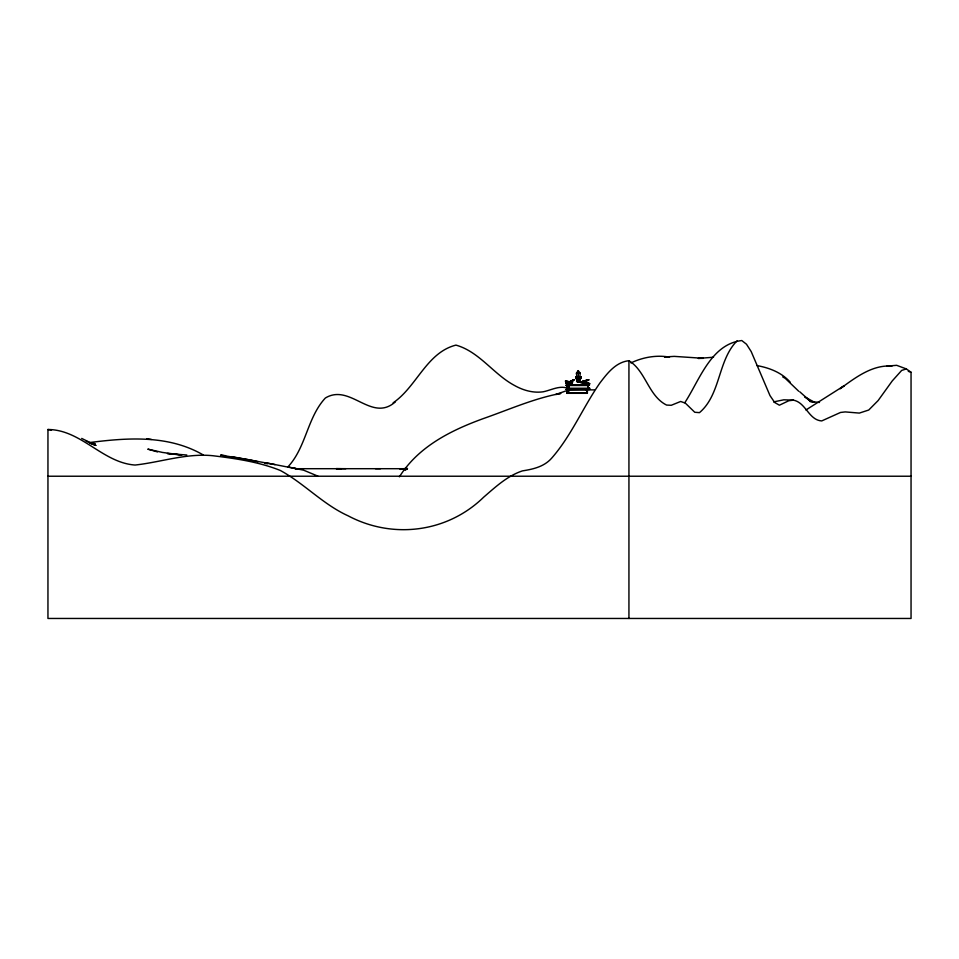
<?xml version="1.0" encoding="UTF-8"?>
<svg xmlns="http://www.w3.org/2000/svg" width="959" height="959" viewBox="0 0 959 959"><rect width="100%" height="100%" fill="white"/><g stroke="black" fill="none" stroke-linecap="round" stroke-linejoin="round"><path stroke-width="1.44" d="M578.325 370.642L578.253 381.694L575.664 378.17L576.119 376.707L577.414 377.534L578.685 381.382L576.611 381.382L577.977 377.534L579.5 376.779L579.739 378.158L577.498 381.682L576.611 381.382M579.704 379.452L579.668 380.1C575.34 383.936 581.502 378.565 578.864 379.668L578.157 381.49M585.062 383.9L585.793 383.66L585.062 383.9A31.983 26.384 88.9 0 0 580.531 382.485L579.668 382.018A12.107 2.721 45.6 0 1 579.967 381.778A10.609 2.386 45.6 0 1 580.159 381.718L580.291 381.706A41.189 33.985 88.9 0 1 585.913 383.576L585.877 383.6M580.243 373.195L579.296 381.694L577.39 381.694L576.443 373.195L578.133 370.642L580.243 373.195L576.443 373.195M569.982 382.197A24.071 21.158 66.2 0 1 573.17 380.747L574.033 379.812A9.099 4.268 -50.4 0 0 573.542 380.004A31.911 28.039 66.2 0 0 568.555 382.401A10.034 4.495 -0.2 0 0 567.728 382.797L569.047 382.701M580.531 382.485L580.291 381.706M577.953 378.721L577.498 381.682L579.572 377.534L581.142 376.779L581.094 378.158L578.289 381.682L577.534 381.382M579.308 376.707L577.09 381.694M569.035 382.269A24.071 23.963 -58.6 0 0 566.661 381.898L565.522 381.131A10.034 2.469 44.8 0 1 566.038 381.262A31.911 31.755 -58.6 0 1 572.175 382.533A9.099 2.709 -21.7 0 1 572.451 382.629L571.564 383.097A31.983 28.89 86.9 0 0 566.577 383.54L566.002 383.24M578.205 378.817L577.534 381.598M684.798 402.708C699.638 380.04 710.955 344.113 741.786 340.541L746.486 344.233L751.185 351.545L769.993 395.599L774.692 402.492L779.403 405.201L788.801 400.73L793.501 400.167C805.98 402.624 808.689 420.042 821.719 420.929L840.528 412.454L845.227 411.914L859.324 413.089L868.734 410.032L878.132 400.55L892.242 380.939L901.652 370.438L906.351 368.927L911.05 372.26L911.05 618.459L47.95 618.459L47.95 429.5C81.227 429.632 102.565 462.777 135.099 465.043C160.896 462.202 186.238 453.116 212.562 455.693C235.458 458.486 258.882 461.854 280.34 470.473C304.315 483.528 323.099 504.482 348.129 515.822C392.746 539.485 447.409 532.581 483.696 497.158C495.503 486.968 507.323 475.892 522.427 470.881C533.084 469.215 543.957 466.769 551.473 458.39C571.336 435.818 582.844 407.563 599.89 383.013C607.347 373.255 615.786 362.13 628.936 360.704C645.827 371.001 648.332 395.935 666.553 405.058L671.252 405.285L680.662 401.473L685.361 403.14L694.76 412.262L699.471 412.646C720.868 394.569 717.692 360.272 737.075 340.841M578.697 380.435L580.123 378.086M578.792 377.534L579.739 378.158L577.977 377.534L579.392 376.707M579.044 380.519C583.659 373.327 579.5 380.124 579.835 377.534M399.412 476.815C418.484 446.474 451.078 430.267 483.648 418.472C509.181 409.553 534.211 398.321 560.823 393.406L555.848 394.485L565.534 391.056M588.275 380.004A9.698 2.338 -47.7 0 0 587.819 380.208L588.79 379.848A10.034 2.409 -47.7 0 0 588.275 380.004A31.911 31.743 51.8 0 0 582.221 381.586A10.297 3.141 18.8 0 1 582.916 381.382L583.036 381.37A31.024 30.868 51.8 0 1 588.934 379.836L588.934 379.824M287.748 467.069C306.137 447.673 307.156 417.549 325.365 398.009C350.323 382.929 371.469 423.075 395.42 401.809M571.564 383.097L572.295 382.593A42.388 38.3 86.9 0 0 565.774 383.109L566.565 383.516M567.38 383.037L567.476 382.941A31.024 27.26 66.2 0 1 572.343 380.627L572.487 380.531A10.297 4.831 -50.4 0 1 573.542 380.004M393.142 402.816C416.781 386.705 426.599 352.528 455.945 345.108C479.176 351.617 493.286 373.914 514.036 385.218C522.859 390.241 532.904 393.226 543.094 391.811C550.766 390.289 558.701 385.662 566.613 387.868M577.809 381.694L578.685 381.382M587.699 380.687A24.071 23.951 51.8 0 0 583.06 381.886L581.945 381.718A9.099 2.781 18.8 0 1 582.221 381.586M572.331 380.627L571.852 381.107L573.17 380.747M805.932 409.984L844.112 385.758L840.12 388.731C855.272 377.726 872.366 364.528 891.966 366.11L886.979 366.11L896.665 365.319L906.351 368.927M579.656 379.404L577.75 381.274M585.697 383.72L585.745 383.684A42.388 34.98 88.9 0 0 579.955 381.778M630.938 362.934C642.638 357.311 656.531 354.746 669.526 357.156L664.551 356.964L674.237 356.376L703.283 358.318L698.296 358.414L713.52 357.239M407.479 468.771L405.058 469.982L407.407 468.807M585.278 383.924L585.35 383.9A41.225 34.021 88.9 0 0 579.644 382.078M583.06 381.886L583.036 381.37M566.721 381.886L566.505 381.418A9.698 2.386 44.8 0 0 566.038 381.262M574.309 379.728A31 27.236 66.2 0 0 569.454 382.054L569.286 382.102A9.698 4.351 -0.2 0 0 568.555 382.389M773.589 401.905L783.815 399.807L793.501 400.167M587.172 382.965L589.869 383.84L589.294 383.504A10.034 5.694 -3.7 0 0 588.251 383.192A9.698 5.502 -3.7 0 0 587.376 383.001L587.172 382.965A31 22.704 -73.6 0 0 582.784 382.042L585.805 383.073L585.038 382.617A10.297 5.227 31 0 0 583.731 382.233A9.099 4.615 31 0 0 583.12 382.09L582.784 382.03M90.266 442.471C128.182 437.628 168.748 434.895 203.296 454.986M407 468.136L400.083 469.383L404.782 468.699L295.216 468.699M575.664 378.17L577.414 377.534L576.119 376.707M571.348 382.365L570.761 382.521L572.283 382.605A41.225 37.245 86.9 0 0 565.93 383.168L565.858 383.132A41.189 37.209 86.9 0 1 572.163 382.581A10.297 3.069 -21.7 0 0 571.468 382.377L571.348 382.365A31.024 30.88 -58.6 0 0 565.378 381.131M569.011 385.506L587.915 385.506M566.565 389.462L587.376 389.462M47.95 476.227L911.05 476.227M375.448 468.699L380.435 468.699M345.839 468.699L336.165 468.651L341.14 468.699M585.997 389.786L594.304 389.917M186.813 455.01L167.453 453.535L181.838 455.069L162.467 452.432L147.806 449.136L157.492 451.905M90.542 443.214L95.253 443.585M819.477 402.48L809.792 401.365L814.503 402.289L804.817 396.894L809.516 400.478L799.83 391.847M225.557 455.693L220.57 455.093L249.616 459.876M231.646 456.652L275.089 464.624M146.691 438.707L151.39 439.45M317.956 476.167L303.571 470.162L265.403 462.694M47.95 429.5L51.474 430.219M289.186 467.153L298.872 469.215L293.898 468.136M264.84 463.221L267.597 463.82M251.006 460.176L257.923 461.711M756.951 365.571C769.382 367.872 781.501 372.44 790.156 382.102M89.99 443.25L95.804 445.372L81.707 438.419M908.281 371.313L911.05 372.26M86.118 441.08L95.804 445.372M782.748 376.935L785.169 378.278L798.727 391.248M578.253 381.694L576.035 376.779M577.102 378.817L578.241 381.382M628.936 360.704L628.936 618.459M589.425 388.239L589.425 389.15L565.786 389.462L589.797 389.462L589.797 388.239L567.824 388.239L567.824 389.15M589.102 388.239L589.102 389.15M588.778 388.239L588.778 389.15M588.095 385.314L588.095 389.15M587.879 385.314L587.915 389.15M587.376 389.15L587.376 393.31L566.793 393.31L566.793 389.462M587.148 393.31L587.052 389.15M568.987 385.314L569.011 389.15M568.819 385.314L568.783 389.15M568.519 388.239L568.375 393.31M568.136 388.239L568.136 389.15M567.153 385.314L567.153 389.15M567.009 389.462L567.009 393.31M566.937 385.314L566.937 389.15M581.813 381.802A31 30.844 51.8 0 1 587.711 380.267M583.731 382.233A31.911 23.376 -73.6 0 1 588.251 383.204M585.23 382.701A31.024 22.728 -73.6 0 1 589.617 383.636M584.139 382.845A24.071 17.634 -73.6 0 1 587.591 383.576M566.625 381.478A31 30.856 -58.6 0 1 572.583 382.713M570.185 382.545A24.071 23.963 -58.6 0 1 571.348 382.869M579.248 379.644L579.668 380.1L579.248 379.644M589.437 384.919L565.858 385.314L589.437 384.919M587.088 389.75L568.651 389.75L568.651 393.022L587.088 393.022L587.088 389.75"/></g></svg>
